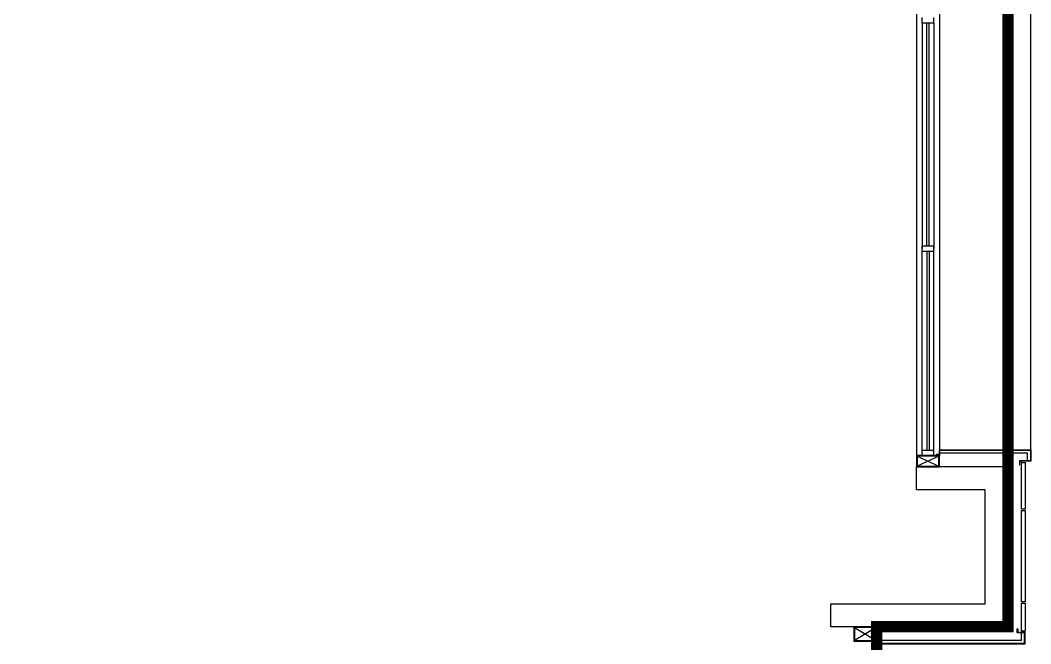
# Model space of a CAD drawing. Header units: feet. Extents: x 1421395 to 1426379, y -945253 to -943919.
# Drawn here: x 1426034.5 to 1426378.9, y -944844.4 to -944631.8 of the extents above; entities that cross this region are included whole.
import ezdxf

# ---------------------------------------------------------------- set-up
doc = ezdxf.new("R2010")
doc.units = ezdxf.units.FT
for name, color, linetype in [('04--hatch-1', 8, 'Continuous'), ('06--line-1', 1, 'Continuous'), ('07--dim-2', 8, 'Continuous'), ('F--Blockwall', 3, 'Continuous'), ('glazing', 145, 'Continuous'), ('L--windows-1', 1, 'Continuous'), ('M--Tiling', 9, 'Continuous'), ('Xref Typical$0$F--Blockwall', 3, 'Continuous')]:
    doc.layers.add(name, color=color, linetype=linetype)
doc.layers.add('pline', color=210, linetype='Continuous', lineweight=5)

# ---------------------------------------------------------------- blocks, each defined once
blk = doc.blocks.new('Xref Typical$0$A$C678E3510')
at = {"layer": 'Xref Typical$0$F--Blockwall', "color": 3, "elevation": 0}
blk.add_lwpolyline([(129222, 7646.1), (129222, 7446.1), (127672, 7446.1), (127672, 7646.1), (129022, 7646.1)], dxfattribs=at)
blk = doc.blocks.new('4th')
at = {"layer": '04--hatch-1', "color": 251, "linetype": 'Continuous'}
blk.add_line((-346413, -385870.1, -0.6), (-346411.7, -385868.8, -0.6), dxfattribs=at)
at = {"layer": '06--line-1', "linetype": 'Continuous'}
for p, q in [((-346413, -378044.7, -0.6), (-346413, -385773.8, -0.6)), ((-346213, -378044.7, -0.6), (-346213, -385773.8, -0.6)), ((-345413, -385718.8, 0), (-345413, -378094.7, 0))]:
    blk.add_line(p, q, dxfattribs=at)
at = {"layer": '07--dim-2'}
for p, q in [((-346408, -385773.8, -0.6), (-346218, -385863.8, -0.6)), ((-346218, -385773.8, -0.6), (-346408, -385863.8, -0.6)), ((-346957.9, -387274.7, 0), (-346767.9, -387389.7, 0)), ((-346767.9, -387274.7, 0), (-346957.9, -387389.7, 0))]:
    blk.add_line(p, q, dxfattribs=at)
at = {"layer": '07--dim-2', "elevation": 0}
for points in [[(-345493, -386238.7), (-345493, -385830.8), (-345463, -385830.8), (-345463, -386238.7)], [(-345493, -387050.7), (-345493, -386250.7), (-345463, -386250.7), (-345463, -387050.7)], [(-345493, -387306.8), (-345493, -387062.7), (-345463, -387062.7), (-345463, -387306.8)]]:
    blk.add_lwpolyline(points, close=True, dxfattribs=at)
at = {"layer": 'F--Blockwall'}
for p, q in [((-345613, -385868.8, -0.6), (-346413, -385868.8, -0.6)), ((-346413, -386068.8, -0.6), (-346413, -385868.8, -0.6)), ((-345613, -387268.8, -0.6), (-345613, -385868.8, -0.6)), ((-345813, -386068.8, -0.6), (-346413, -386068.8, -0.6)), ((-345813, -387068.8, -0.6), (-345813, -386068.8, -0.6)), ((-347163, -387268.8, -0.6), (-347163, -387068.8, -0.6)), ((-347163, -387068.8, -0.6), (-345813, -387068.8, -0.6)), ((-347163, -387268.8, -0.6), (-345613, -387268.8, -0.6))]:
    blk.add_line(p, q, dxfattribs=at)
at = {"layer": 'M--Tiling'}
for p, q in [((-346213, -385760.5, -0.6), (-346239.3, -385760.5, -0.6)), ((-346239.3, -385760.5, -0.6), (-346239.3, -385764.5, -0.6)), ((-346239.3, -385764.5, -0.6), (-346213, -385764.5, -0.6)), ((-345493, -385818.8, 0), (-345493, -385814.8, 0)), ((-345493, -385830.8, 0), (-345463, -385830.8, 0)), ((-346789.3, -387402, -0.6), (-346789.3, -387398, -0.6)), ((-346789.3, -387398, -0.6), (-346763, -387398, -0.6)), ((-346763, -387402, -0.6), (-346789.3, -387402, -0.6)), ((-345512.9, -387318.8, 0), (-345512.9, -387322.8, 0))]:
    blk.add_line(p, q, dxfattribs=at)
at = {"layer": 'M--Tiling', "color": 251}
for p, q in [((-345443, -385748.8, 0), (-346209, -385748.8, 0)), ((-345443, -385814.8, 0), (-345443, -385748.8, 0)), ((-345493, -387388.7, 0), (-346759, -387388.7, 0)), ((-345493, -387388.7, 0), (-345493, -387322.8, 0))]:
    blk.add_line(p, q, dxfattribs=at)
at = {"layer": 'M--Tiling', "elevation": 0}
for points in [[(-346215.4, -385760.5), (-346213, -385760.6), (-346213, -385718.8), (-345413, -385718.8), (-345413, -385818.8), (-345493, -385818.8)], [(-346209, -385764.5), (-346209, -385764.5), (-346209, -385722.8), (-345417, -385722.8), (-345417, -385814.8), (-345493, -385814.8)], [(-346209, -385764.5), (-346213, -385764.5)], [(-345493, -385814.8), (-345513, -385814.8), (-345513, -385849.8), (-345508, -385849.8), (-345508, -385818.8), (-345493, -385818.8)], [(-345512.9, -387322.8), (-345532.9, -387322.8), (-345532.9, -387287.8), (-345527.9, -387287.8), (-345527.9, -387318.8), (-345512.9, -387318.8)], [(-346765.4, -387402), (-346763, -387401.9), (-346763, -387418.7), (-345463, -387418.7), (-345463, -387318.8), (-345512.9, -387318.8)], [(-346759, -387398), (-346763, -387398)], [(-346759, -387398), (-346759, -387398), (-346759, -387414.7), (-345467, -387414.7), (-345467, -387322.8), (-345512.9, -387322.8)]]:
    blk.add_lwpolyline(points, dxfattribs=at)
at = {"layer": 'M--Tiling'}
for points, elevation in [([(-346413, -385868.8), (-346213, -385868.8), (-346213, -385768.8), (-346413, -385768.8)], -0.6), ([(-346408, -385863.8), (-346218, -385863.8), (-346218, -385773.8), (-346408, -385773.8)], -0.6), ([(-346962.9, -387394.7), (-346762.9, -387394.7), (-346762.9, -387269.7), (-346962.9, -387269.7)], 0), ([(-346957.9, -387389.7), (-346767.9, -387389.7), (-346767.9, -387274.7), (-346957.9, -387274.7)], 0)]:
    blk.add_lwpolyline(points, close=True, dxfattribs=dict(at, elevation=elevation))

msp = doc.modelspace()

# ---------------------------------------------------------------- linework, layer by layer
at = {"layer": 'L--windows-1', "extrusion": (-7.30952e-16, 1.25923e-06, 1)}
for p, q in [((1426341.93, -944632.69, 0.04), (1426341.93, -944630.94, 0.04)), ((1426341.93, -944632.69, 0.04), (1426345.83, -944632.69, 0.04)), ((1426341.93, -944632.69, 0.04), (1426341.93, -944709.65, 0.05)), ((1426343.49, -944708.77, 0.04), (1426343.49, -944632.69, 0.04)), ((1426344.27, -944708.77, 0.04), (1426344.27, -944632.69, 0.04)), ((1426345.83, -944632.69, 0.04), (1426345.83, -944630.94, 0.04)), ((1426345.83, -944632.69, 0.04), (1426345.83, -944709.65, 0.05)), ((1426341.93, -944708.77, 0.04), (1426345.83, -944708.77, 0.04)), ((1426341.93, -944710.53, 0.04), (1426341.93, -944708.77, 0.04)), ((1426341.94, -944778.44, 0.02), (1426341.93, -944709.65, 0.05)), ((1426345.83, -944710.53, 0.04), (1426345.83, -944708.77, 0.04)), ((1426345.83, -944778.44, 0.02), (1426345.83, -944709.65, 0.05)), ((1426341.93, -944710.53, 0.04), (1426345.83, -944710.53, 0.04)), ((1426343.49, -944710.53, 0.04), (1426343.49, -944778.44, 0.02)), ((1426344.27, -944710.53, 0.04), (1426344.27, -944778.44, 0.02)), ((1426341.94, -944778.44, 0.02), (1426345.83, -944778.44, 0.02)), ((1426341.94, -944780.19, 0.02), (1426341.94, -944778.44, 0.02)), ((1426345.83, -944780.19, 0.02), (1426345.83, -944778.44, 0.02)), ((1426341.94, -944780.19, 0.02), (1426345.83, -944780.19, 0.02))]:
    msp.add_line(p, q, dxfattribs=at)
at = {"layer": 'pline', "color": 82, "linetype": 'Continuous', "extrusion": (-7.30952e-16, 1.25923e-06, 1), "const_width": 3.89, "elevation": -1.13}
msp.add_lwpolyline([(1425187.99, -944592.44), (1425187.99, -944983.58), (1425022.58, -944983.58), (1425022.58, -945030.28), (1425018.69, -945030.28), (1425018.69, -945102.28), (1426326.36, -945102.28), (1426326.37, -944838.61), (1426371.12, -944838.61), (1426371.12, -944421.2), (1426347.85, -944421.2), (1426347.78, -944308.34), (1426371.12, -944308.34), (1426371.12, -944253.85), (1426326.37, -944253.85), (1426326.37, -943971.69), (1425602.47, -943971.69), (1425602.48, -944504.88), (1425187.99, -944504.88), (1425187.99, -944592.44)], dxfattribs=at)

# ---------------------------------------------------------------- block references
at = {"extrusion": (1.62574e-12, 1.25923e-06, 1), "xscale": 0.03891891879323523, "yscale": 0.03891891879323523, "zscale": 0.03891891879323523}
msp.add_blockref('Xref Typical$0$A$C678E3510', (1421341.95, -945128.4, -1.15), dxfattribs=at)
at = {"layer": 'glazing', "color": 6, "extrusion": (1.35353e-12, 1.25923e-06, 1), "xscale": 0.03891891879323523, "yscale": 0.03891891879323523, "zscale": 0.03891891879323523}
msp.add_blockref('4th', (1439822.01, -929766.49, -1.15), dxfattribs=at)

doc.saveas('drawing.dxf')
